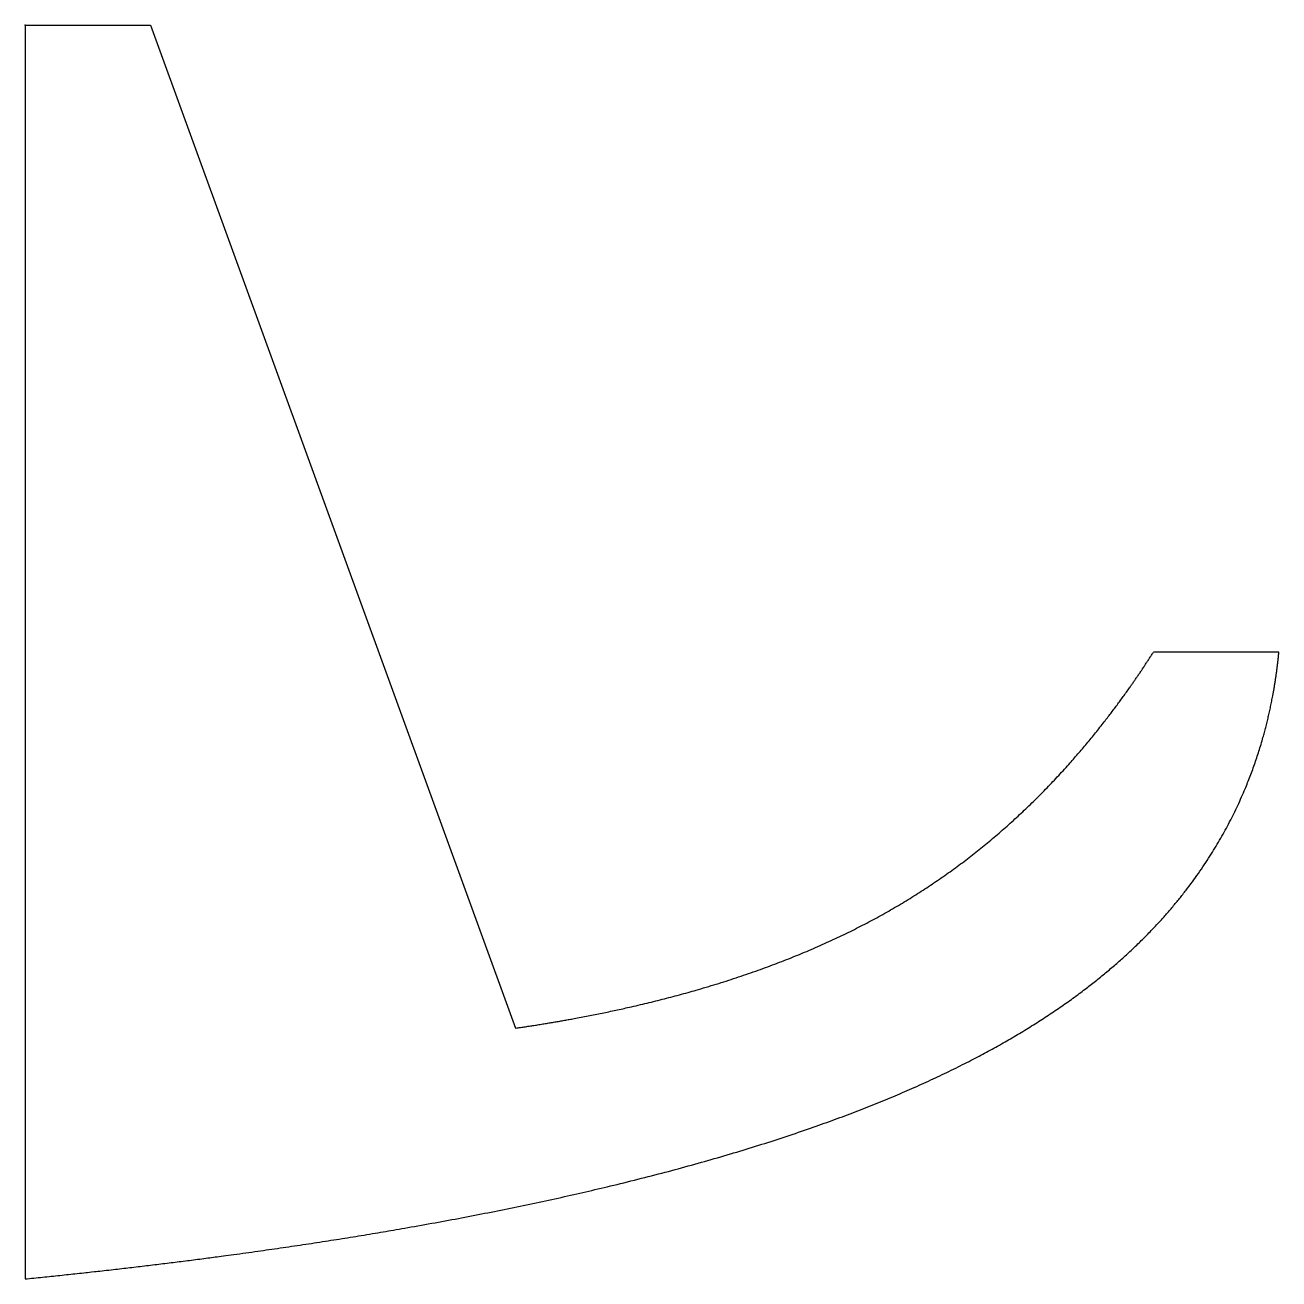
# Model space of a CAD drawing. Header units: millimetres. Extents: x 0 to 5, y -5 to 0.
import ezdxf

# ---------------------------------------------------------------- set-up
doc = ezdxf.new("R2010")
doc.units = ezdxf.units.MM
doc.layers.get('0').update_dxf_attribs({"linetype": 'CONTINUOUS'})

msp = doc.modelspace()

# ---------------------------------------------------------------- linework, layer by layer
for p, q in [((0, 0), (0, -5)), ((0, 0), (0.5, 0)), ((0.5, 0), (1.9559, -4)), ((5, -2.5), (4.5, -2.5))]:
    msp.add_line(p, q)
for points in [[(0, -5), (0.1834, -4.9817), (0.5433, -4.9426), (1.0628, -4.8762), (1.7139, -4.7718), (2.4534, -4.613), (3.1106, -4.4228), (3.6761, -4.1977), (4.1417, -3.9346), (4.5039, -3.6322), (4.7673, -3.2921), (4.9038, -2.9918), (4.967, -2.7516), (4.9919, -2.585), (5, -2.5)], [(1.9559, -4), (2.0254, -3.99), (2.1627, -3.9682), (2.3639, -3.9303), (2.6223, -3.8693), (2.9279, -3.7742), (3.2144, -3.6587), (3.4801, -3.5209), (3.7241, -3.3597), (3.947, -3.1758), (4.1504, -2.971), (4.2986, -2.7916), (4.4022, -2.6489), (4.468, -2.5502), (4.5, -2.5)]]:
    msp.add_open_spline(points, degree=5)
msp.add_point((0, 0))
msp.add_point((0, 0))
msp.add_point((0, 0))
msp.add_point((0, 0))

doc.saveas('drawing.dxf')
